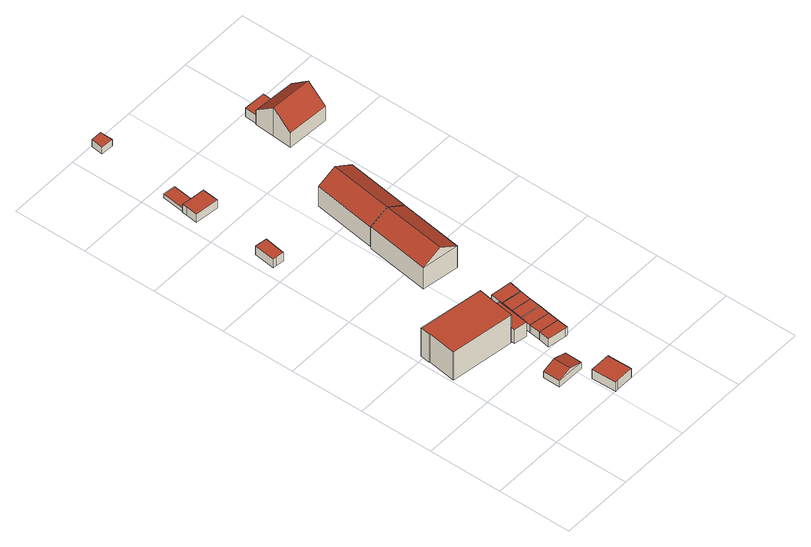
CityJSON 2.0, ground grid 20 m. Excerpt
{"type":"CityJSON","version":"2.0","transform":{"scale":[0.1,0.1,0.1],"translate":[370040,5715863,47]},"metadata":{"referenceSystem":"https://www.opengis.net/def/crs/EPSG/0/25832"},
"CityObjects":{
"building1":{"type":"Building","attributes":{"Geometrietyp2DReferenz":"3000","Gemeindeschluessel":"05513000","function":"31001_1010","roofType":"1000","measuredHeight":8.84,"storeysAboveGround":2},"address":[{"country":"Germany","locality":"Gelsenkirchen","thoroughfareNumber":"16","thoroughfareName":"Grasmückenweg"}],"geometry":[{"type":"Solid","lod":"2","boundaries":[[[[0,1,2,3]],[[4,5,1,0]],[[6,7,5,4]],[[8,9,7,6]],[[10,11,9,8]],[[12,13,11,10]],[[14,15,13,12]],[[16,17,15,14]],[[18,19,17,16]],[[3,2,19,18]],[[16,14,12,10,8,6,4,0,3,18]],[[1,5,7,9,11,13,15,17,19,2]]]],"semantics":{"surfaces":[{"type":"WallSurface"},{"type":"RoofSurface"},{"type":"GroundSurface"}],"values":[[0,0,0,0,0,0,0,0,0,0,1,2]]}}]},
"building2":{"type":"Building","attributes":{"Geometrietyp2DReferenz":"3000","Gemeindeschluessel":"05513000","function":"31001_1313","roofType":"3100","measuredHeight":3.1},"address":[{"country":"Germany","locality":"Gelsenkirchen","thoroughfareNumber":"37","thoroughfareName":"Ossenkamp"}],"geometry":[{"type":"Solid","lod":"2","boundaries":[[[[20,21,22,23]],[[24,25,21,20]],[[26,27,25,24]],[[23,22,27,26]],[[20,28,24]],[[26,29,23]],[[23,29,28,20]],[[24,28,29,26]],[[21,25,27,22]]]],"semantics":{"surfaces":[{"type":"WallSurface"},{"type":"RoofSurface"},{"type":"GroundSurface"}],"values":[[0,0,0,0,0,0,1,1,2]]}}]},
"building3":{"type":"Building","attributes":{"Geometrietyp2DReferenz":"3000","Gemeindeschluessel":"05513000","function":"31001_2463","roofType":"1000","measuredHeight":2.83},"address":[{"country":"Germany","locality":"Gelsenkirchen","thoroughfareNumber":"37","thoroughfareName":"Ossenkamp"}],"geometry":[{"type":"Solid","lod":"2","boundaries":[[[[30,31,32,33]],[[34,35,31,30]],[[36,37,35,34]],[[38,39,37,36]],[[40,41,39,38]],[[33,32,41,40]],[[38,36,34,30,33,40]],[[31,35,37,39,41,32]]]],"semantics":{"surfaces":[{"type":"WallSurface"},{"type":"RoofSurface"},{"type":"GroundSurface"}],"values":[[0,0,0,0,0,0,1,2]]}}]},
"building4":{"type":"Building","attributes":{"Geometrietyp2DReferenz":"3000","Gemeindeschluessel":"05513000","function":"31001_2463","roofType":"1000","measuredHeight":2.75},"address":[{"country":"Germany","locality":"Gelsenkirchen","thoroughfareNumber":"15","thoroughfareName":"Grasmückenweg"}],"geometry":[{"type":"Solid","lod":"2","boundaries":[[[[42,43,44,45]],[[46,47,43,42]],[[48,49,47,46]],[[50,51,49,48]],[[45,44,51,50]],[[48,46,42,45,50]],[[43,47,49,51,44]]]],"semantics":{"surfaces":[{"type":"WallSurface"},{"type":"RoofSurface"},{"type":"GroundSurface"}],"values":[[0,0,0,0,0,1,2]]}}]},
"building5":{"type":"Building","attributes":{"Geometrietyp2DReferenz":"3000","Gemeindeschluessel":"05513000","function":"31001_1010","roofType":"1000","measuredHeight":4.42},"address":[{"country":"Germany","locality":"Gelsenkirchen","thoroughfareNumber":"16","thoroughfareName":"Grasmückenweg"}],"geometry":[{"type":"Solid","lod":"2","boundaries":[[[[52,53,54,55]],[[56,57,53,52]],[[58,59,57,56]],[[60,61,59,58]],[[62,63,61,60]],[[55,54,63,62]],[[60,58,56,52,55,62]],[[53,57,59,61,63,54]]]],"semantics":{"surfaces":[{"type":"WallSurface"},{"type":"RoofSurface"},{"type":"GroundSurface"}],"values":[[0,0,0,0,0,0,1,2]]}}]},
"building6":{"type":"Building","attributes":{"Geometrietyp2DReferenz":"3000","Gemeindeschluessel":"05513000","function":"31001_2463","roofType":"1000","measuredHeight":2.56},"address":[{"country":"Germany","locality":"Gelsenkirchen","thoroughfareNumber":"16","thoroughfareName":"Grasmückenweg"}],"geometry":[{"type":"Solid","lod":"2","boundaries":[[[[64,65,66,67]],[[68,69,65,64]],[[70,71,69,68]],[[72,73,71,70]],[[67,66,73,72]],[[70,68,64,67,72]],[[65,69,71,73,66]]]],"semantics":{"surfaces":[{"type":"WallSurface"},{"type":"RoofSurface"},{"type":"GroundSurface"}],"values":[[0,0,0,0,0,1,2]]}}]},
"building7":{"type":"Building","attributes":{"Geometrietyp2DReferenz":"3000","Gemeindeschluessel":"05513000","function":"31001_2463","roofType":"1000","measuredHeight":2.54},"address":[{"country":"Germany","locality":"Gelsenkirchen","thoroughfareNumber":"16","thoroughfareName":"Grasmückenweg"}],"geometry":[{"type":"Solid","lod":"2","boundaries":[[[[74,75,76,77]],[[64,65,75,74]],[[67,66,65,64]],[[77,76,66,67]],[[64,74,77,67]],[[75,65,66,76]]]],"semantics":{"surfaces":[{"type":"WallSurface"},{"type":"RoofSurface"},{"type":"GroundSurface"}],"values":[[0,0,0,0,1,2]]}}]},
"building8":{"type":"Building","attributes":{"Geometrietyp2DReferenz":"3000","Gemeindeschluessel":"05513000","function":"31001_2463","roofType":"1000","measuredHeight":2.51},"address":[{"country":"Germany","locality":"Gelsenkirchen","thoroughfareNumber":"16","thoroughfareName":"Grasmückenweg"}],"geometry":[{"type":"Solid","lod":"2","boundaries":[[[[78,79,80,81]],[[74,75,79,78]],[[77,76,75,74]],[[81,80,76,77]],[[74,78,81,77]],[[79,75,76,80]]]],"semantics":{"surfaces":[{"type":"WallSurface"},{"type":"RoofSurface"},{"type":"GroundSurface"}],"values":[[0,0,0,0,1,2]]}}]},
"building9":{"type":"Building","attributes":{"Geometrietyp2DReferenz":"3000","Gemeindeschluessel":"05513000","function":"31001_2463","roofType":"1000","measuredHeight":2.52},"address":[{"country":"Germany","locality":"Gelsenkirchen","thoroughfareNumber":"16","thoroughfareName":"Grasmückenweg"}],"geometry":[{"type":"Solid","lod":"2","boundaries":[[[[82,83,84,85]],[[78,79,83,82]],[[81,80,79,78]],[[85,84,80,81]],[[78,82,85,81]],[[83,79,80,84]]]],"semantics":{"surfaces":[{"type":"WallSurface"},{"type":"RoofSurface"},{"type":"GroundSurface"}],"values":[[0,0,0,0,1,2]]}}]},
"building10":{"type":"Building","attributes":{"Geometrietyp2DReferenz":"3000","Gemeindeschluessel":"05513000","function":"31001_2463","roofType":"1000","measuredHeight":2.53},"address":[{"country":"Germany","locality":"Gelsenkirchen","thoroughfareNumber":"16","thoroughfareName":"Grasmückenweg"}],"geometry":[{"type":"Solid","lod":"2","boundaries":[[[[86,87,88,89]],[[82,83,87,86]],[[85,84,83,82]],[[89,88,84,85]],[[82,86,89,85]],[[87,83,84,88]]]],"semantics":{"surfaces":[{"type":"WallSurface"},{"type":"RoofSurface"},{"type":"GroundSurface"}],"values":[[0,0,0,0,1,2]]}}]},
"building11":{"type":"Building","attributes":{"Geometrietyp2DReferenz":"3000","Gemeindeschluessel":"05513000","function":"31001_1010","roofType":"1000","measuredHeight":2.51},"address":[{"country":"Germany","locality":"Gelsenkirchen","thoroughfareNumber":"2","thoroughfareName":"Amselweg"}],"geometry":[{"type":"Solid","lod":"2","boundaries":[[[[90,91,92,93]],[[94,95,91,90]],[[96,97,95,94]],[[98,99,97,96]],[[100,101,99,98]],[[93,92,101,100]],[[98,96,94,90,93,100]],[[91,95,97,99,101,92]]]],"semantics":{"surfaces":[{"type":"WallSurface"},{"type":"RoofSurface"},{"type":"GroundSurface"}],"values":[[0,0,0,0,0,0,1,2]]}}]},
"building12":{"type":"Building","attributes":{"Geometrietyp2DReferenz":"3000","Gemeindeschluessel":"05513000","function":"31001_2463","roofType":"1000","measuredHeight":1.16},"address":[{"country":"Germany","locality":"Gelsenkirchen","thoroughfareNumber":"2","thoroughfareName":"Amselweg"}],"geometry":[{"type":"Solid","lod":"2","boundaries":[[[[102,103,104,105]],[[106,107,103,102]],[[108,109,107,106]],[[105,104,109,108]],[[106,102,105,108]],[[103,107,109,104]]]],"semantics":{"surfaces":[{"type":"WallSurface"},{"type":"RoofSurface"},{"type":"GroundSurface"}],"values":[[0,0,0,0,1,2]]}}]},
"building13":{"type":"Building","attributes":{"Geometrietyp2DReferenz":"3000","Gemeindeschluessel":"05513000","function":"31001_2463","roofType":"1000","measuredHeight":2.49},"address":[{"country":"Germany","locality":"Gelsenkirchen","thoroughfareNumber":"16","thoroughfareName":"Grasmückenweg"}],"geometry":[{"type":"Solid","lod":"2","boundaries":[[[[110,111,112,113]],[[114,115,111,110]],[[116,117,115,114]],[[113,112,117,116]],[[114,110,113,116]],[[111,115,117,112]]]],"semantics":{"surfaces":[{"type":"WallSurface"},{"type":"RoofSurface"},{"type":"GroundSurface"}],"values":[[0,0,0,0,1,2]]}}]},
"building14":{"type":"Building","attributes":{"Geometrietyp2DReferenz":"3000","Gemeindeschluessel":"05513000","function":"31001_1010","roofType":"3100","measuredHeight":9.59,"storeysAboveGround":2},"address":[{"country":"Germany","locality":"Gelsenkirchen","thoroughfareNumber":"17","thoroughfareName":"Grasmückenweg"}],"geometry":[{"type":"Solid","lod":"2","boundaries":[[[[118,119,120,121]],[[122,123,119,118]],[[124,125,123,122]],[[121,120,125,124]],[[118,126,122]],[[124,127,121]],[[121,127,126,118]],[[122,126,127,124]],[[119,123,125,120]]]],"semantics":{"surfaces":[{"type":"WallSurface"},{"type":"RoofSurface"},{"type":"GroundSurface"}],"values":[[0,0,0,0,0,0,1,1,2]]}}]},
"building15":{"type":"Building","attributes":{"Geometrietyp2DReferenz":"3000","Gemeindeschluessel":"05513000","function":"31001_1310","roofType":"1000","measuredHeight":2.12,"storeysAboveGround":1},"address":[{"country":"Germany","locality":"Gelsenkirchen","thoroughfareNumber":"6","thoroughfareName":"Amselweg"}],"geometry":[{"type":"Solid","lod":"2","boundaries":[[[[128,129,130,131]],[[132,133,129,128]],[[134,135,133,132]],[[131,130,135,134]],[[132,128,131,134]],[[129,133,135,130]]]],"semantics":{"surfaces":[{"type":"WallSurface"},{"type":"RoofSurface"},{"type":"GroundSurface"}],"values":[[0,0,0,0,1,2]]}}]},
"building16":{"type":"Building","attributes":{"Geometrietyp2DReferenz":"3000","Gemeindeschluessel":"05513000","function":"31001_1010","roofType":"3100","measuredHeight":9.2,"storeysAboveGround":2},"address":[{"country":"Germany","locality":"Gelsenkirchen","thoroughfareNumber":"19","thoroughfareName":"Grasmückenweg"}],"geometry":[{"type":"Solid","lod":"2","boundaries":[[[[136,137,138,139]],[[140,141,137,136]],[[142,143,141,140]],[[139,138,143,142]],[[136,127,140]],[[142,144,139]],[[139,144,127,136]],[[140,127,144,142]],[[137,141,143,138]]]],"semantics":{"surfaces":[{"type":"WallSurface"},{"type":"RoofSurface"},{"type":"GroundSurface"}],"values":[[0,0,0,0,0,0,1,1,2]]}}]},
"building17":{"type":"Building","attributes":{"Geometrietyp2DReferenz":"3000","Gemeindeschluessel":"05513000","function":"31001_2463","roofType":"1000","measuredHeight":2.75},"address":[{"country":"Germany","locality":"Gelsenkirchen","thoroughfareNumber":"126","thoroughfareName":"Sienbeckstraße"}],"geometry":[{"type":"Solid","lod":"2","boundaries":[[[[145,146,147,148]],[[149,150,146,145]],[[151,152,150,149]],[[148,147,152,151]],[[149,145,148,151]],[[146,150,152,147]]]],"semantics":{"surfaces":[{"type":"WallSurface"},{"type":"RoofSurface"},{"type":"GroundSurface"}],"values":[[0,0,0,0,1,2]]}}]},
"building18":{"type":"Building","attributes":{"Geometrietyp2DReferenz":"3000","Gemeindeschluessel":"05513000","function":"31001_1010","roofType":"3100","measuredHeight":8.76,"storeysAboveGround":1},"address":[{"country":"Germany","locality":"Gelsenkirchen","thoroughfareNumber":"126","thoroughfareName":"Sienbeckstraße"}],"geometry":[{"type":"Solid","lod":"2","boundaries":[[[[153,154,155,156]],[[157,158,154,153]],[[159,160,158,157]],[[161,162,160,159]],[[163,164,162,161]],[[165,166,164,163]],[[167,168,166,165]],[[156,155,168,167]],[[156,167,165,153]],[[163,161,159,157,153,165]],[[154,158,160,162,164,166,168,155]]]],"semantics":{"surfaces":[{"type":"WallSurface"},{"type":"RoofSurface"},{"type":"GroundSurface"}],"values":[[0,0,0,0,0,0,0,0,1,1,2]]}}]}
},
"vertices":[
[11,377,98],[11,377,10],[13,377,10],[13,377,98],[15,404,98],[15,404,10],[191,377,98],[191,377,10],[187,350,98],[187,350,10],[176,274,98],[176,274,10],[174,274,98],[174,274,10],[3,299,98],[3,299,10],[3,300,98],[3,300,10],[1,301,98],[1,301,10],
[216,105,23],[216,105,4],[217,152,4],[217,152,23],[139,106,23],[139,106,4],[140,153,23],[140,153,4],[178,105,35],[178,153,35],
[265,1,32],[265,1,3],[263,67,3],[263,67,32],[216,1,32],[216,1,3],[216,0,32],[216,0,3],[209,0,32],[209,0,3],[207,67,32],[207,67,3],
[48,879,54],[48,879,27],[16,884,27],[16,884,54],[39,822,54],[39,822,27],[18,825,54],[18,825,27],[8,826,54],[8,826,27],
[176,274,61],[176,274,17],[174,274,17],[174,274,61],[187,350,61],[187,350,17],[220,345,61],[220,345,17],[207,256,61],[207,256,17],[172,262,61],[172,262,17],
[279,225,33],[279,225,8],[224,233,8],[224,233,33],[275,194,33],[275,194,8],[269,195,33],[269,195,8],[219,202,33],[219,202,8],
[283,254,33],[283,254,8],[228,263,8],[228,263,33],
[288,285,33],[288,285,8],[233,293,8],[233,293,33],
[292,315,33],[292,315,8],[237,323,8],[237,323,33],
[297,346,33],[297,346,8],[242,355,8],[242,355,33],
[17,1096,50],[17,1096,25],[16,1084,25],[16,1084,50],[51,1092,50],[51,1092,25],[82,1089,50],[82,1089,25],[77,1044,50],[77,1044,25],[12,1052,50],[12,1052,25],
[58,1152,39],[58,1152,28],[24,1156,28],[24,1156,39],[51,1092,39],[51,1092,28],[17,1096,39],[17,1096,28],
[303,382,33],[303,382,8],[246,390,8],[246,390,33],[297,347,33],[297,347,8],[241,355,33],[241,355,8],
[277,514,85],[277,514,18],[303,687,18],[303,687,85],[176,529,85],[176,529,18],[201,702,85],[201,702,18],[227,522,114],[252,695,114],
[79,1384,48],[79,1384,27],[49,1384,27],[49,1384,48],[78,1349,48],[78,1349,27],[44,1351,48],[44,1351,27],
[303,688,85],[303,688,22],[328,860,22],[328,860,85],[202,703,85],[202,703,22],[227,875,85],[227,875,22],[277,868,114],
[398,1173,56],[398,1173,29],[338,1177,29],[338,1177,56],[396,1141,56],[396,1141,29],[336,1145,56],[336,1145,29],
[333,1092,113],[333,1092,25],[330,1039,25],[330,1039,70],[337,1145,70],[337,1145,25],[336,1145,70],[336,1145,25],[396,1141,70],[396,1141,25],[452,1137,70],[452,1137,25],[449,1085,113],[449,1085,25],[445,1032,70],[445,1032,25]
]}
